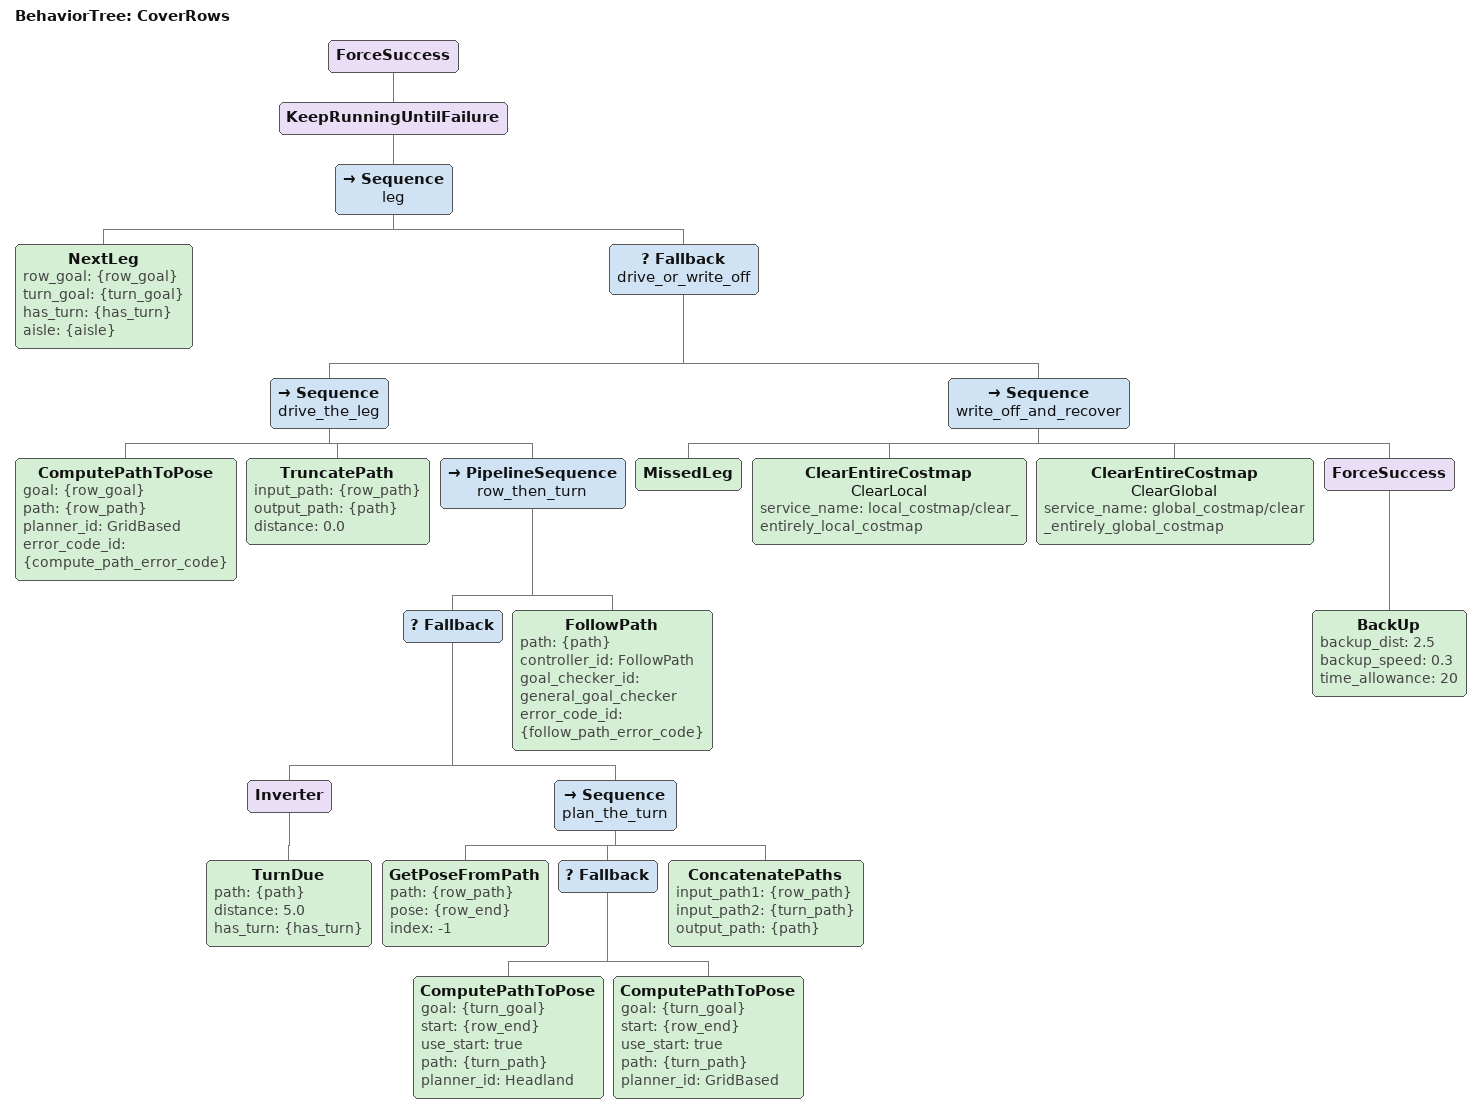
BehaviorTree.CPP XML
<root BTCPP_format="4" main_tree_to_execute="CoverRows">
  <BehaviorTree ID="CoverRows">
    <!-- Running out of aisles is how the day ends, not a fault. NextLeg failing
         is the loop's exit, so the tree must not report the mission failed. -->
    <ForceSuccess>
      <KeepRunningUntilFailure>
      <Sequence name="leg">
        <NextLeg row_goal="{row_goal}" turn_goal="{turn_goal}" has_turn="{has_turn}"
                 aisle="{aisle}"/>

        <Fallback name="drive_or_write_off">
          <Sequence name="drive_the_leg">
            <ComputePathToPose goal="{row_goal}" path="{row_path}" planner_id="GridBased"
                               error_code_id="{compute_path_error_code}"/>
            <!-- Seed the path being followed with the row. TruncatePath by zero
                 is the stock way to copy one path entry into another. -->
            <TruncatePath input_path="{row_path}" output_path="{path}" distance="0.0"/>

            <PipelineSequence name="row_then_turn">
              <Fallback>
                <Inverter>
                  <TurnDue path="{path}" distance="5.0" has_turn="{has_turn}"/>
                </Inverter>
                <Sequence name="plan_the_turn">
                  <GetPoseFromPath path="{row_path}" pose="{row_end}" index="-1"/>
                  <Fallback>
                    <ComputePathToPose goal="{turn_goal}" start="{row_end}" use_start="true"
                                       path="{turn_path}" planner_id="Headland"/>
                    <ComputePathToPose goal="{turn_goal}" start="{row_end}" use_start="true"
                                       path="{turn_path}" planner_id="GridBased"/>
                  </Fallback>
                  <ConcatenatePaths input_path1="{row_path}" input_path2="{turn_path}"
                                    output_path="{path}"/>
                </Sequence>
              </Fallback>

              <FollowPath path="{path}" controller_id="FollowPath"
                          goal_checker_id="general_goal_checker"
                          error_code_id="{follow_path_error_code}"/>
            </PipelineSequence>
          </Sequence>

          <!-- A wedged machine costs one aisle, not the rest of the field. -->
          <Sequence name="write_off_and_recover">
            <MissedLeg/>
            <ClearEntireCostmap name="ClearLocal" service_name="local_costmap/clear_entirely_local_costmap"/>
            <ClearEntireCostmap name="ClearGlobal" service_name="global_costmap/clear_entirely_global_costmap"/>
            <ForceSuccess>
              <BackUp backup_dist="2.5" backup_speed="0.3" time_allowance="20"/>
            </ForceSuccess>
          </Sequence>
        </Fallback>
      </Sequence>
      </KeepRunningUntilFailure>
    </ForceSuccess>
  </BehaviorTree>
</root>
